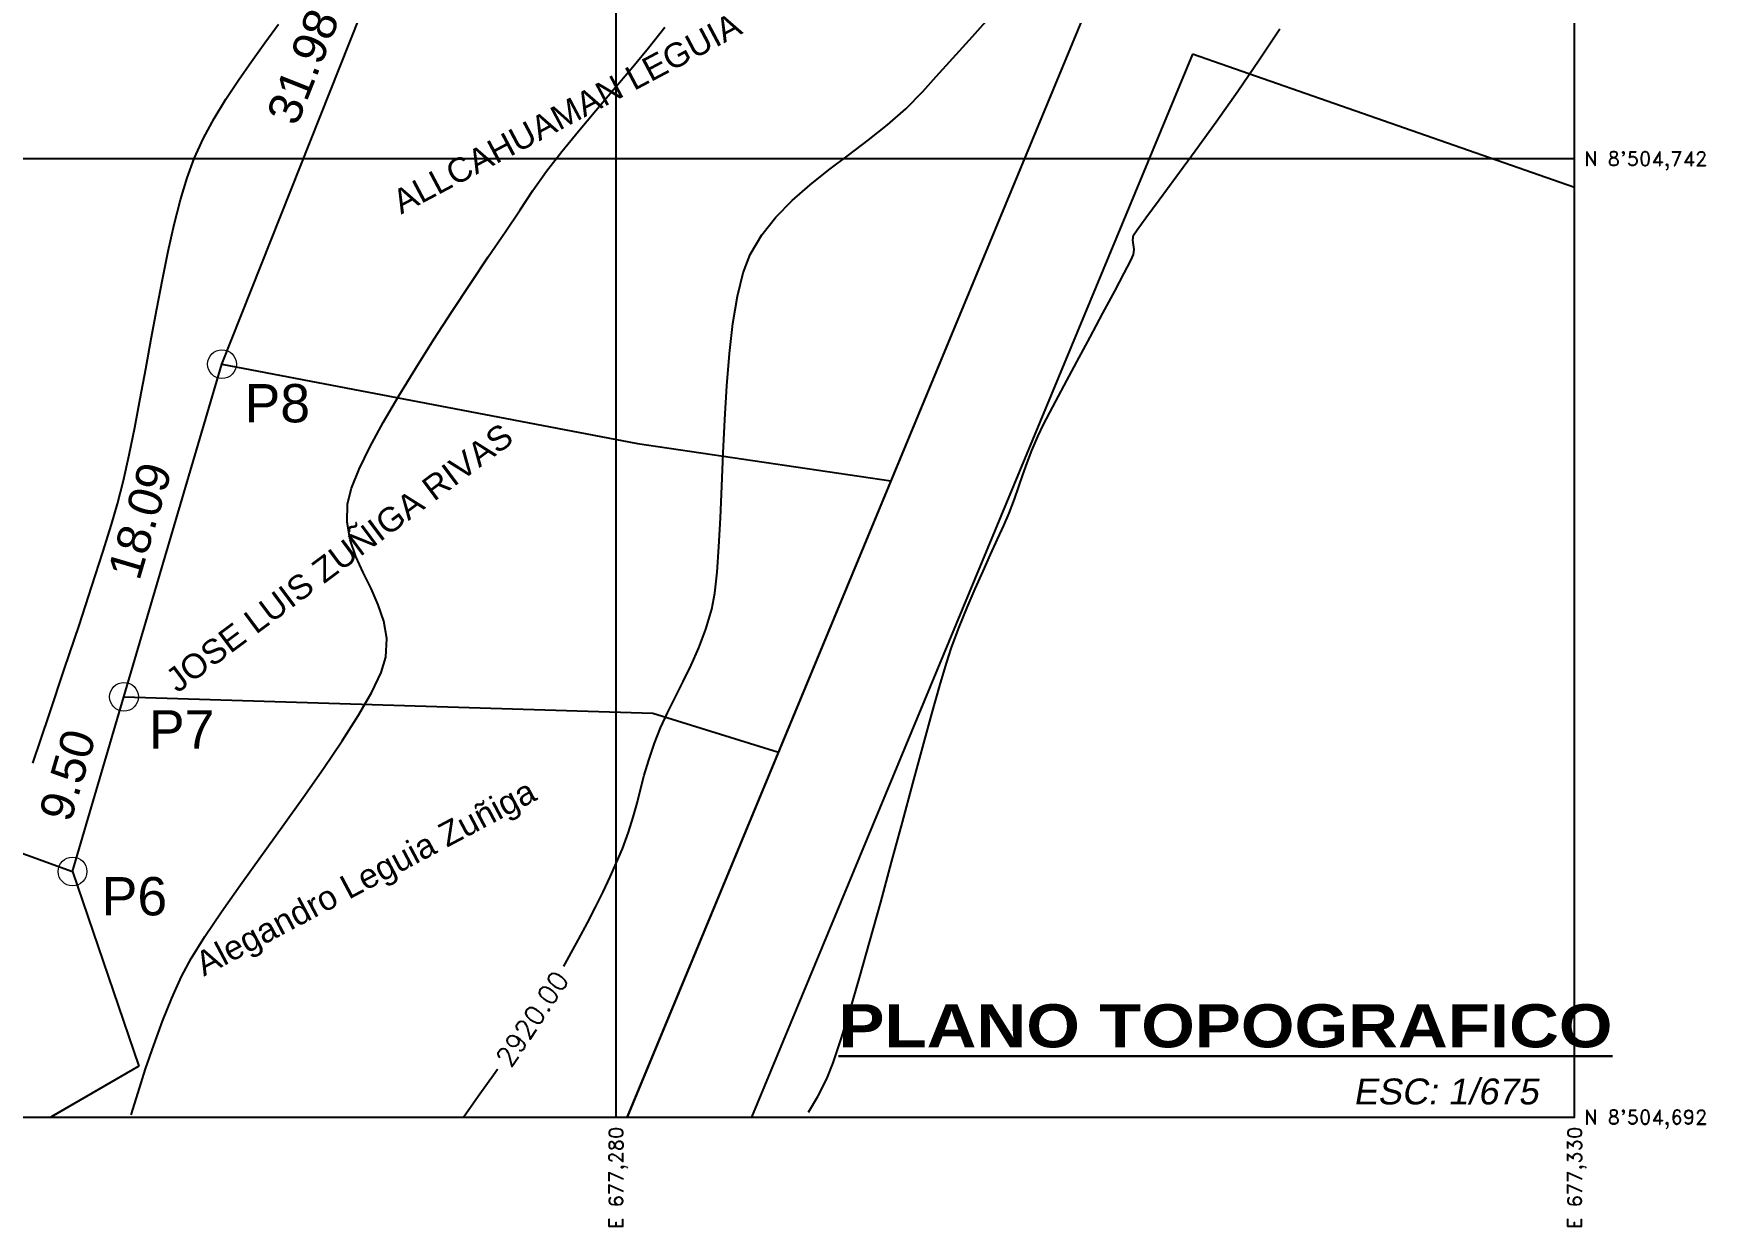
# Model space of a CAD drawing. Header units: metres. Extents: x 677079 to 678391, y 8504539 to 8504848.
# Drawn here: x 677249.6 to 677336.8, y 8504686.3 to 8504748.5 of the extents above; entities that cross this region are included whole.
import ezdxf
from ezdxf.enums import TextEntityAlignment as Align

# ---------------------------------------------------------------- set-up
doc = ezdxf.new("R2010")
doc.units = ezdxf.units.M
for name, color, linetype in [('C-HYDR-CTCH-FPTH', 4, 'Continuous'), ('C-TOPO', 7, 'Continuous'), ('C-TOPO-MAJR', 9, 'Continuous'), ('C-TOPO-TEXT', 7, 'Continuous'), ('GRID_NE', 251, 'Continuous'), ('GRID_NE_TXT', 7, 'Continuous')]:
    doc.layers.add(name, color=color, linetype=linetype)
for name, color, linetype, lineweight in [('COTAS', 40, 'Continuous', 5), ('CUADROS', 9, 'Continuous', 20), ('ROTULO_YMT', 7, 'Continuous', 5), ('Texto vías Provinciales', 170, 'Continuous', 5)]:
    doc.layers.add(name, color=color, linetype=linetype, lineweight=lineweight)
doc.styles.add('COTAS', font='arial.ttf')
doc.styles.add('CUADROS', font='arial.ttf')
doc.styles.add('GRID', font='romand.shx')
doc.styles.add('PROVINCIAS', font='GOTHIC.TTF', dxfattribs={"oblique": 10, "height": 0.14})
doc.styles.get("Standard").update_dxf_attribs({"font": 'simplex.shx'})
doc.styles.add('TURBO TEXTO', font='swisse.ttf')
doc.dimstyles.new('GenDist', dxfattribs={"dimtxt": 1.75, "dimasz": 1, "dimexe": 0.18, "dimexo": 0.0625, "dimgap": 0.5, "dimtad": 2, "dimzin": 1, "dimdsep": 46, "dimtxsty": 'COTAS', "dimcen": 0.09, "dimse1": 1, "dimse2": 1, "dimsd1": 1, "dimsd2": 1, "dimclrt": 1, "dimadec": 0, "dimazin": 0, "dimtfac": 1, "dimtofl": 0, "dimtmove": 0, "dimatfit": 3, "dimfxl": 1, "dimtolj": 1, "dimtzin": 0, "dimarcsym": 0})

# ---------------------------------------------------------------- blocks, each defined once
blk = doc.blocks.new('*D90')
at = {"layer": 'Defpoints', "color": 0, "transparency": 16777216}
for p in [(677182.98, 8504729.73), (677251.652, 8504704.816), (677251.746, 8504705.075)]:
    blk.add_point(p, dxfattribs=at)
at = {"layer": 'COTAS', "color": 1, "transparency": 16777216, "insert": (677217.886, 8504718.843), "char_height": 1.75, "attachment_point": 5, "rotation": 340.05938, "style": 'COTAS'}
blk.add_mtext('\\A1;73.05', dxfattribs=at)
blk = doc.blocks.new('*D91')
at = {"layer": 'Defpoints', "color": 0, "transparency": 16777216}
for p in [(677254.072, 8504714.002), (677254.335, 8504713.925), (677251.652, 8504704.816)]:
    blk.add_point(p, dxfattribs=at)
at = {"layer": 'COTAS', "color": 1, "transparency": 16777216, "insert": (677251.394, 8504709.842), "char_height": 1.75, "attachment_point": 5, "rotation": 73.58799, "style": 'COTAS'}
blk.add_mtext('\\A1;9.50', dxfattribs=at)
blk = doc.blocks.new('*D92')
at = {"layer": 'Defpoints', "color": 0, "transparency": 16777216}
for p in [(677259.062, 8504731.391), (677259.446, 8504731.278), (677254.335, 8504713.925)]:
    blk.add_point(p, dxfattribs=at)
at = {"layer": 'COTAS', "color": 1, "transparency": 16777216, "insert": (677255.17, 8504723.108), "char_height": 1.75, "attachment_point": 5, "rotation": 73.58865, "style": 'COTAS'}
blk.add_mtext('\\A1;18.09', dxfattribs=at)
blk = doc.blocks.new('*D93')
at = {"layer": 'Defpoints', "color": 0, "transparency": 16777216}
for p in [(677270.869, 8504761.152), (677271.241, 8504761.005), (677259.446, 8504731.278)]:
    blk.add_point(p, dxfattribs=at)
at = {"layer": 'COTAS', "color": 1, "transparency": 16777216, "insert": (677263.676, 8504746.803), "char_height": 1.75, "attachment_point": 5, "rotation": 68.35844, "style": 'COTAS'}
blk.add_mtext('\\A1;31.98', dxfattribs=at)
blk = doc.blocks.new('*U99')
at = {"layer": 'C-TOPO-MAJR', "color": 9, "linetype": 'Continuous', "lineweight": -3, "insert": (677275.632, 8504697.13, 2920), "char_height": 1, "width": 5.96381, "attachment_point": 5, "rotation": 56.29023, "bg_fill": 3, "box_fill_scale": 1.2, "bg_fill_color": 256, "bg_fill_true_color": 13158600, "bg_fill_transparency": 0}
blk.add_mtext('2920.00', dxfattribs=at)

msp = doc.modelspace()

# ---------------------------------------------------------------- linework, layer by layer
for p, q in [((677304.39, 8504749.43), (677280.576, 8504692)), ((677304.39, 8504749.43), (677280.576, 8504692)), ((677304.39, 8504749.43), (677280.587, 8504692.026)), ((677310.063, 8504747.449), (677287.072, 8504692)), ((677310.063, 8504747.449), (677287.072, 8504692)), ((677330, 8504740.487), (677310.063, 8504747.449)), ((677330, 8504740.487), (677310.063, 8504747.449)), ((677259.446, 8504731.278), (677281.119, 8504727.14)), ((677259.446, 8504731.278), (677281.119, 8504727.14)), ((677259.446, 8504731.278), (677281.119, 8504727.14)), ((677281.119, 8504727.14), (677294.336, 8504725.183)), ((677281.119, 8504727.14), (677294.336, 8504725.183)), ((677281.119, 8504727.14), (677294.336, 8504725.183)), ((677254.335, 8504713.925), (677281.927, 8504713.065)), ((677254.335, 8504713.925), (677281.927, 8504713.065)), ((677254.335, 8504713.925), (677281.927, 8504713.065)), ((677281.927, 8504713.065), (677288.47, 8504711.038)), ((677281.927, 8504713.065), (677288.47, 8504711.038)), ((677281.927, 8504713.065), (677288.47, 8504711.038)), ((677251.652, 8504704.816), (677255.115, 8504694.66)), ((677251.652, 8504704.816), (677255.115, 8504694.66)), ((677251.652, 8504704.816), (677255.115, 8504694.66)), ((677255.115, 8504694.66), (677250.528, 8504692)), ((677255.115, 8504694.66), (677250.528, 8504692)), ((677255.115, 8504694.66), (677250.573, 8504692.026))]:
    msp.add_line(p, q)
at = {"flags": 128}
msp.add_lwpolyline([(677298.139, 8504828.8), (677234.328, 8504836.73), (677232.691, 8504815.572), (677209.496, 8504793.192), (677182.98, 8504729.73), (677251.652, 8504704.816), (677254.335, 8504713.925), (677259.446, 8504731.278), (677271.241, 8504761.005), (677274.098, 8504768.208), (677281.909, 8504787.893), (677298.139, 8504828.8)], dxfattribs=at)
at = {"layer": 'C-HYDR-CTCH-FPTH', "flags": 128}
msp.add_lwpolyline([(677298.139, 8504828.8), (677234.328, 8504836.73), (677232.691, 8504815.572), (677209.496, 8504793.192), (677182.98, 8504729.73), (677251.652, 8504704.816), (677254.335, 8504713.925), (677259.446, 8504731.278), (677271.241, 8504761.005), (677274.098, 8504768.208), (677281.909, 8504787.893), (677298.139, 8504828.8)], dxfattribs=at)
at = {"layer": 'C-TOPO', "color": 3, "linetype": 'Continuous', "lineweight": -3}
for p, q in [((677298.593, 8504748.368, 2920), (677299.722, 8504749.633, 2920)), ((677297.575, 8504747.24, 2920), (677298.593, 8504748.368, 2920)), ((677296.7, 8504746.275, 2920), (677297.575, 8504747.24, 2920)), ((677296, 8504745.5, 2920), (677296.7, 8504746.275, 2920)), ((677295.113, 8504744.597, 2920), (677296, 8504745.5, 2920)), ((677294.155, 8504743.754, 2920), (677295.113, 8504744.597, 2920)), ((677293.15, 8504742.953, 2920), (677294.155, 8504743.754, 2920)), ((677292.126, 8504742.177, 2920), (677293.15, 8504742.953, 2920)), ((677291.107, 8504741.406, 2920), (677292.126, 8504742.177, 2920)), ((677290.12, 8504740.623, 2920), (677291.107, 8504741.406, 2920)), ((677289.19, 8504739.809, 2920), (677290.12, 8504740.623, 2920)), ((677288.343, 8504738.946, 2920), (677289.19, 8504739.809, 2920)), ((677287.604, 8504738.016, 2920), (677288.343, 8504738.946, 2920)), ((677287, 8504737, 2920), (677287.604, 8504738.016, 2920)), ((677286.632, 8504736.038, 2920), (677287, 8504737, 2920)), ((677286.336, 8504734.823, 2920), (677286.632, 8504736.038, 2920)), ((677286.102, 8504733.403, 2920), (677286.336, 8504734.823, 2920)), ((677285.919, 8504731.826, 2920), (677286.102, 8504733.403, 2920)), ((677285.779, 8504730.14, 2920), (677285.919, 8504731.826, 2920)), ((677285.67, 8504728.393, 2920), (677285.779, 8504730.14, 2920)), ((677285.585, 8504726.633, 2920), (677285.67, 8504728.393, 2920)), ((677285.512, 8504724.908, 2920), (677285.585, 8504726.633, 2920)), ((677285.443, 8504723.267, 2920), (677285.512, 8504724.908, 2920)), ((677285.366, 8504721.757, 2920), (677285.443, 8504723.267, 2920)), ((677285.274, 8504720.428, 2920), (677285.366, 8504721.757, 2920)), ((677285.155, 8504719.326, 2920), (677285.274, 8504720.428, 2920)), ((677285, 8504718.5, 2920), (677285.155, 8504719.326, 2920)), ((677284.684, 8504717.452, 2920), (677285, 8504718.5, 2920)), ((677284.32, 8504716.481, 2920), (677284.684, 8504717.452, 2920)), ((677283.923, 8504715.574, 2920), (677284.32, 8504716.481, 2920)), ((677283.093, 8504713.894, 2920), (677283.508, 8504714.716, 2920)), ((677283.508, 8504714.716, 2920), (677283.923, 8504715.574, 2920)), ((677282.693, 8504713.093, 2920), (677283.093, 8504713.894, 2920)), ((677282.323, 8504712.3, 2920), (677282.693, 8504713.093, 2920)), ((677282, 8504711.5, 2920), (677282.323, 8504712.3, 2920)), ((677281.705, 8504710.628, 2920), (677282, 8504711.5, 2920)), ((677281.476, 8504709.839, 2920), (677281.705, 8504710.628, 2920)), ((677281.284, 8504709.099, 2920), (677281.476, 8504709.839, 2920)), ((677281.101, 8504708.377, 2920), (677281.284, 8504709.099, 2920)), ((677280.901, 8504707.641, 2920), (677281.101, 8504708.377, 2920)), ((677280.333, 8504706, 2920), (677280.654, 8504706.86, 2920)), ((677280.654, 8504706.86, 2920), (677280.901, 8504707.641, 2920)), ((677280.032, 8504705.28, 2920), (677280.333, 8504706, 2920)), ((677279.697, 8504704.534, 2920), (677280.032, 8504705.28, 2920)), ((677279.331, 8504703.761, 2920), (677279.697, 8504704.534, 2920)), ((677278.934, 8504702.959, 2920), (677279.331, 8504703.761, 2920)), ((677278.505, 8504702.129, 2920), (677278.934, 8504702.959, 2920)), ((677278.047, 8504701.269, 2920), (677278.505, 8504702.129, 2920)), ((677277.56, 8504700.378, 2920), (677278.047, 8504701.269, 2920)), ((677277.044, 8504699.455, 2920), (677277.56, 8504700.378, 2920)), ((677276.5, 8504698.5, 2920), (677277.044, 8504699.455, 2920)), ((677275.966, 8504697.63, 2920), (677276.5, 8504698.5, 2920)), ((677275.298, 8504696.629, 2920), (677275.966, 8504697.63, 2920)), ((677274.528, 8504695.523, 2920), (677275.298, 8504696.629, 2920)), ((677273.688, 8504694.337, 2920), (677274.528, 8504695.523, 2920)), ((677272.809, 8504693.098, 2920), (677273.688, 8504694.337, 2920)), ((677272.04, 8504692), (677272.809, 8504693.098, 2920))]:
    msp.add_line(p, q, dxfattribs=at)
at = {"layer": 'C-TOPO', "color": 42, "linetype": 'Continuous', "lineweight": -3}
for p, q in [((677261.688, 8504748.041, 2916), (677262.394, 8504749.013, 2916)), ((677281.693, 8504747.779, 2918), (677282.543, 8504748.862, 2918)), ((677313.554, 8504747.146, 2922), (677314.619, 8504748.765, 2922)), ((677260.986, 8504747.069, 2916), (677261.688, 8504748.041, 2916)), ((677260.302, 8504746.09, 2916), (677260.986, 8504747.069, 2916)), ((677280.794, 8504746.689, 2918), (677281.693, 8504747.779, 2918)), ((677312.431, 8504745.51, 2922), (677313.554, 8504747.146, 2922)), ((677279.87, 8504745.598, 2918), (677280.794, 8504746.689, 2918)), ((677259.649, 8504745.099, 2916), (677260.302, 8504746.09, 2916)), ((677278.943, 8504744.511, 2918), (677279.87, 8504745.598, 2918)), ((677311.3, 8504743.911, 2922), (677312.431, 8504745.51, 2922)), ((677259.038, 8504744.09, 2916), (677259.649, 8504745.099, 2916)), ((677278.036, 8504743.436, 2918), (677278.943, 8504744.511, 2918)), ((677258.484, 8504743.059, 2916), (677259.038, 8504744.09, 2916)), ((677310.208, 8504742.399, 2922), (677311.3, 8504743.911, 2922)), ((677258, 8504742, 2916), (677258.484, 8504743.059, 2916)), ((677277.172, 8504742.377, 2918), (677278.036, 8504743.436, 2918)), ((677257.634, 8504741.003, 2916), (677258, 8504742, 2916)), ((677276.375, 8504741.341, 2918), (677277.172, 8504742.377, 2918)), ((677309.203, 8504741.028, 2922), (677310.208, 8504742.399, 2922)), ((677257.288, 8504739.848, 2916), (677257.634, 8504741.003, 2916)), ((677275.667, 8504740.333, 2918), (677276.375, 8504741.341, 2918)), ((677308.331, 8504739.851, 2922), (677309.203, 8504741.028, 2922)), ((677274.995, 8504739.328, 2918), (677275.667, 8504740.333, 2918)), ((677256.958, 8504738.561, 2916), (677257.288, 8504739.848, 2916)), ((677274.21, 8504738.164, 2918), (677274.995, 8504739.328, 2918)), ((677307.642, 8504738.918, 2922), (677308.331, 8504739.851, 2922)), ((677256.643, 8504737.167, 2916), (677256.958, 8504738.561, 2916)), ((677307, 8504738, 2922), (677307.182, 8504738.284, 2922)), ((677307.182, 8504738.284, 2922), (677307.642, 8504738.918, 2922)), ((677273.339, 8504736.872, 2918), (677274.21, 8504738.164, 2918)), ((677306.966, 8504737.742, 2922), (677307, 8504738, 2922)), ((677306.993, 8504737.504, 2922), (677306.966, 8504737.742, 2922)), ((677307.024, 8504737.264, 2922), (677306.993, 8504737.504, 2922)), ((677256.34, 8504735.692, 2916), (677256.643, 8504737.167, 2916)), ((677272.41, 8504735.485, 2918), (677273.339, 8504736.872, 2918)), ((677306.511, 8504736.017, 2922), (677306.856, 8504736.684, 2922)), ((677306.856, 8504736.684, 2922), (677307, 8504737, 2922)), ((677307, 8504737, 2922), (677307.024, 8504737.264, 2922)), ((677256.045, 8504734.161, 2916), (677256.34, 8504735.692, 2916)), ((677306.011, 8504735.076, 2922), (677306.511, 8504736.017, 2922)), ((677271.45, 8504734.035, 2918), (677272.41, 8504735.485, 2918)), ((677305.401, 8504733.941, 2922), (677306.011, 8504735.076, 2922)), ((677255.757, 8504732.599, 2916), (677256.045, 8504734.161, 2916)), ((677270.488, 8504732.554, 2918), (677271.45, 8504734.035, 2918)), ((677304.727, 8504732.692, 2922), (677305.401, 8504733.941, 2922)), ((677255.472, 8504731.031, 2916), (677255.757, 8504732.599, 2916)), ((677269.55, 8504731.073, 2918), (677270.488, 8504732.554, 2918)), ((677304.034, 8504731.407, 2922), (677304.727, 8504732.692, 2922)), ((677303.37, 8504730.166, 2922), (677304.034, 8504731.407, 2922)), ((677255.187, 8504729.483, 2916), (677255.472, 8504731.031, 2916)), ((677268.665, 8504729.625, 2918), (677269.55, 8504731.073, 2918)), ((677267.861, 8504728.242, 2918), (677268.665, 8504729.625, 2918)), ((677302.779, 8504729.049, 2922), (677303.37, 8504730.166, 2922)), ((677254.9, 8504727.981, 2916), (677255.187, 8504729.483, 2916)), ((677302.307, 8504728.134, 2922), (677302.779, 8504729.049, 2922)), ((677254.609, 8504726.55, 2916), (677254.9, 8504727.981, 2916)), ((677267.164, 8504726.956, 2918), (677267.861, 8504728.242, 2918)), ((677302, 8504727.5, 2922), (677302.307, 8504728.134, 2922)), ((677266.604, 8504725.799, 2918), (677267.164, 8504726.956, 2918)), ((677301.691, 8504726.774, 2922), (677302, 8504727.5, 2922)), ((677254.31, 8504725.214, 2916), (677254.609, 8504726.55, 2916)), ((677301.227, 8504725.511, 2922), (677301.443, 8504726.124, 2922)), ((677301.443, 8504726.124, 2922), (677301.691, 8504726.774, 2922)), ((677254, 8504724, 2916), (677254.31, 8504725.214, 2916)), ((677266.206, 8504724.803, 2918), (677266.604, 8504725.799, 2918)), ((677301.017, 8504724.895, 2922), (677301.227, 8504725.511, 2922)), ((677266, 8504724, 2918), (677266.206, 8504724.803, 2918)), ((677300.784, 8504724.238, 2922), (677301.017, 8504724.895, 2922)), ((677253.684, 8504722.919, 2916), (677254, 8504724, 2916)), ((677265.969, 8504723.03, 2918), (677266, 8504724, 2918)), ((677300.23, 8504722.862, 2922), (677300.5, 8504723.5, 2922)), ((677300.5, 8504723.5, 2922), (677300.784, 8504724.238, 2922)), ((677253.23, 8504721.465, 2916), (677253.684, 8504722.919, 2916)), ((677266.131, 8504722.118, 2918), (677265.969, 8504723.03, 2918)), ((677299.907, 8504722.14, 2922), (677300.23, 8504722.862, 2922)), ((677266.432, 8504721.249, 2918), (677266.131, 8504722.118, 2918)), ((677299.541, 8504721.343, 2922), (677299.907, 8504722.14, 2922)), ((677252.659, 8504719.69, 2916), (677253.23, 8504721.465, 2916)), ((677266.814, 8504720.406, 2918), (677266.432, 8504721.249, 2918)), ((677299.145, 8504720.479, 2922), (677299.541, 8504721.343, 2922)), ((677267.222, 8504719.572, 2918), (677266.814, 8504720.406, 2918)), ((677298.731, 8504719.554, 2922), (677299.145, 8504720.479, 2922)), ((677251.989, 8504717.65, 2916), (677252.659, 8504719.69, 2916)), ((677267.601, 8504718.731, 2918), (677267.222, 8504719.572, 2918)), ((677298.31, 8504718.578, 2922), (677298.731, 8504719.554, 2922)), ((677267.894, 8504717.866, 2918), (677267.601, 8504718.731, 2918)), ((677297.896, 8504717.557, 2922), (677298.31, 8504718.578, 2922)), ((677251.241, 8504715.397, 2916), (677251.989, 8504717.65, 2916)), ((677268.046, 8504716.962, 2918), (677267.894, 8504717.866, 2918)), ((677297.5, 8504716.5, 2922), (677297.896, 8504717.557, 2922)), ((677268, 8504716, 2918), (677268.046, 8504716.962, 2918)), ((677297.236, 8504715.686, 2922), (677297.5, 8504716.5, 2922)), ((677267.753, 8504715.192, 2918), (677268, 8504716, 2918)), ((677296.89, 8504714.51, 2922), (677297.236, 8504715.686, 2922)), ((677250.434, 8504712.987, 2916), (677251.241, 8504715.397, 2916)), ((677267.263, 8504714.169, 2918), (677267.753, 8504715.192, 2918)), ((677266.57, 8504712.97, 2918), (677267.263, 8504714.169, 2918)), ((677296.474, 8504713.032, 2922), (677296.89, 8504714.51, 2922)), ((677249.588, 8504710.472, 2916), (677250.434, 8504712.987, 2916)), ((677265.716, 8504711.63, 2918), (677266.57, 8504712.97, 2918)), ((677296.003, 8504711.313, 2922), (677296.474, 8504713.032, 2922)), ((677264.739, 8504710.187, 2918), (677265.716, 8504711.63, 2918)), ((677295.487, 8504709.411, 2922), (677296.003, 8504711.313, 2922)), ((677263.68, 8504708.677, 2918), (677264.739, 8504710.187, 2918)), ((677262.579, 8504707.137, 2918), (677263.68, 8504708.677, 2918)), ((677294.941, 8504707.387, 2922), (677295.487, 8504709.411, 2922)), ((677261.475, 8504705.604, 2918), (677262.579, 8504707.137, 2918)), ((677294.377, 8504705.301, 2922), (677294.941, 8504707.387, 2922)), ((677260.41, 8504704.115, 2918), (677261.475, 8504705.604, 2918)), ((677293.808, 8504703.213, 2922), (677294.377, 8504705.301, 2922)), ((677259.424, 8504702.707, 2918), (677260.41, 8504704.115, 2918)), ((677258.555, 8504701.416, 2918), (677259.424, 8504702.707, 2918)), ((677293.246, 8504701.183, 2922), (677293.808, 8504703.213, 2922)), ((677257.845, 8504700.279, 2918), (677258.555, 8504701.416, 2918)), ((677292.705, 8504699.27, 2922), (677293.246, 8504701.183, 2922)), ((677257.333, 8504699.333, 2918), (677257.845, 8504700.279, 2918)), ((677256.825, 8504698.2, 2918), (677257.333, 8504699.333, 2918)), ((677292.197, 8504697.536, 2922), (677292.705, 8504699.27, 2922)), ((677256.342, 8504697, 2918), (677256.825, 8504698.2, 2918)), ((677291.735, 8504696.04, 2922), (677292.197, 8504697.536, 2922)), ((677255.885, 8504695.762, 2918), (677256.342, 8504697, 2918)), ((677255.46, 8504694.515, 2918), (677255.885, 8504695.762, 2918)), ((677291.332, 8504694.841, 2922), (677291.735, 8504696.04, 2922)), ((677291, 8504694, 2922), (677291.332, 8504694.841, 2922)), ((677255.068, 8504693.289, 2918), (677255.46, 8504694.515, 2918)), ((677290.534, 8504693.069, 2922), (677291, 8504694, 2922)), ((677254.715, 8504692.113, 2918), (677255.068, 8504693.289, 2918)), ((677290.046, 8504692.252, 2922), (677290.534, 8504693.069, 2922))]:
    msp.add_line(p, q, dxfattribs=at)
at = {"layer": 'COTAS'}
for centre in [(677259.446, 8504731.278), (677254.335, 8504713.925), (677251.652, 8504704.816)]:
    msp.add_circle(centre, 0.75, dxfattribs=at)
at = {"layer": 'GRID_NE'}
for p, q in [((677280, 8504692), (677280, 8504842)), ((677330, 8504692), (677330, 8504842)), ((677180, 8504742), (677330, 8504742)), ((677180, 8504692), (677330, 8504692))]:
    msp.add_line(p, q, dxfattribs=at)

# ---------------------------------------------------------------- texts
at = {"layer": 'CUADROS', "color": 3, "ltscale": 0.5, "style": 'CUADROS'}
for s, rotation, p in [('ALLCAHUAMAN LEGUIA ', 27.94683, (677277.647, 8504744.489)), ('JOSE LUIS ZUÑIGA RIVAS ', 36.75866, (677265.758, 8504721.332)), ('Alegandro Leguia Zuñiga ', 27.94683, (677267.147, 8504704.628))]:
    msp.add_text(s, height=1.26562, rotation=rotation, dxfattribs=at).set_placement(p, align=Align.MIDDLE_CENTER)
at = {"layer": 'CUADROS', "style": 'CUADROS'}
for s, p in [('P8', (677262.334, 8504729.24)), ('P7', (677257.344, 8504712.228)), ('P6', (677254.88, 8504703.523))]:
    msp.add_text(s, height=2, dxfattribs=at).set_placement(p, align=Align.MIDDLE_CENTER)
at = {"layer": 'GRID_NE', "style": 'GRID'}
msp.add_text('            perimetro   392.09', height=3.10511, rotation=22.94893, dxfattribs=at).set_placement((677188.207, 8504735.74))
at = {"layer": 'GRID_NE_TXT', "ltscale": 2, "style": 'GRID'}
for s, p in [("N 8'504,742", (677330.5, 8504742, 0.5)), ("N 8'504,692", (677330.5, 8504692, 0.5))]:
    msp.add_text(s, height=0.75, dxfattribs=at).set_placement(p, align=Align.MIDDLE_LEFT)
for s, p in [('E 677,280', (677280, 8504691.5, 0.5)), ('E 677,330', (677330, 8504691.5, 0.5))]:
    msp.add_text(s, height=0.75, rotation=90, dxfattribs=at).set_placement(p, align=Align.MIDDLE_RIGHT)
at = {"layer": 'ROTULO_YMT', "color": 110, "lineweight": 30, "insert": (677291.607, 8504697.889), "char_height": 2.25, "attachment_point": 1, "style": 'TURBO TEXTO'}
msp.add_mtext('{\\fArial Black|b1|i0|c0|p34;\\L\\C7;PLANO TOPOGRAFICO}', dxfattribs=at)
at = {"layer": 'Texto vías Provinciales', "color": 7, "insert": (677323.277, 8504693.33), "char_height": 1.35, "attachment_point": 5, "style": 'PROVINCIAS'}
msp.add_mtext('{\\fArial|b0|i0|c0|p34;ESC: 1/675}', dxfattribs=at)

# ---------------------------------------------------------------- dimensions: what is measured, and where the dimension line sits
at = {"layer": 'COTAS'}
for p1, p2, distance, picture, middle in [((677259.446, 8504731.278), (677271.241, 8504761.005), 0.4, '*D93', (677263.676, 8504746.803)), ((677254.335, 8504713.925), (677259.446, 8504731.278), 0.4, '*D92', (677255.17, 8504723.108)), ((677182.98, 8504729.73), (677251.652, 8504704.816), 0.276, '*D90', (677217.886, 8504718.843)), ((677251.652, 8504704.816), (677254.335, 8504713.925), 0.274, '*D91', (677251.394, 8504709.842))]:
    dim = msp.add_aligned_dim(p1=p1, p2=p2, distance=distance, dimstyle='GenDist', dxfattribs=at)
    dim.commit()
    dim.dimension.update_dxf_attribs({"geometry": picture, "text_midpoint": middle})

# ---------------------------------------------------------------- next in the draw order: block references
at = {"layer": 'C-TOPO-TEXT', "color": 7, "linetype": 'Continuous', "lineweight": -3}
msp.add_blockref('*U99', (0, 0), dxfattribs=at)

# ---------------------------------------------------------------- next in the draw order: linework, layer by layer
at = {"layer": 'GRID_NE'}
msp.add_lwpolyline([(677180, 8504692), (677330, 8504692), (677330, 8504842), (677180, 8504842)], close=True, dxfattribs=at)

doc.saveas('drawing.dxf')
